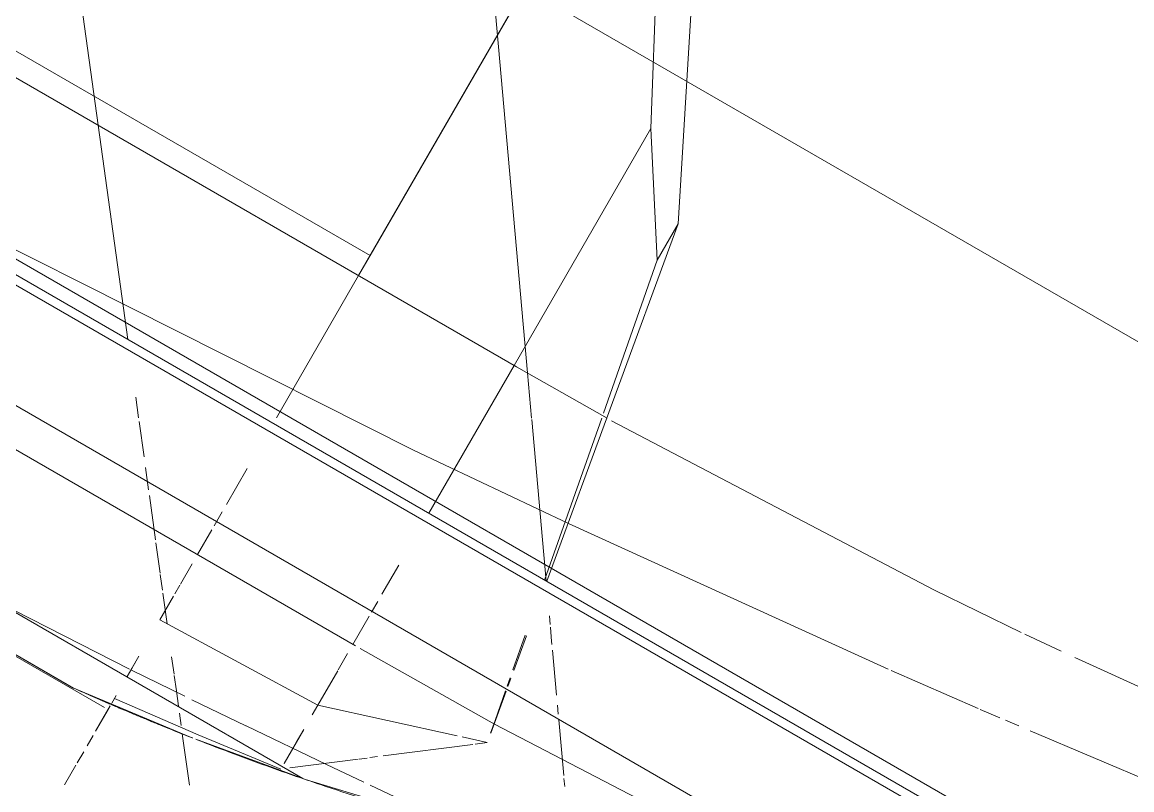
# Model space of a CAD drawing. Header units: inches. Extents: x 6664 to 8129, y 209 to 1287.
# Drawn here: x 7166.16 to 7172.91, y 528.64 to 533.31 of the extents above; entities that cross this region are included whole.
import ezdxf

# ---------------------------------------------------------------- set-up
doc = ezdxf.new("R2010")
doc.units = ezdxf.units.IN
doc.header["$MEASUREMENT"] = 0
doc.layers.add('I-FURN', color=30, linetype='Continuous', lineweight=9)

# ---------------------------------------------------------------- blocks, each defined once
blk = doc.blocks.new('Allsteel Seating Acuity Work-Conference Chair1 - Fully Adj_ Arms_ Mesh Back-8528734-11th FLOOR POWER _ SIGNAL')
at = {"layer": 'I-FURN', "lineweight": 13}
for p, q in [((2.5677, 0.9159), (2.5677, -3.258)), ((4.0932, -2.0147), (2.7873, 0.5947)), ((3.7524, -3.2555), (2.3105, -1.2053)), ((2.3105, -1.2053), (3.7524, -3.2555)), ((-7.1169, -1.2379), (7.3857, -1.2379)), ((2.5677, -3.1172), (2.5677, -1.3483)), ((4.0932, -2.2697), (3.6586, -1.5952)), ((3.6586, -3.258), (3.6586, -1.5952)), ((4.4867, -4.2956), (4.0932, -2.0147)), ((4.0932, -2.0147), (4.0932, -2.2697)), ((4.2743, -3.2386), (4.0932, -2.2697)), ((0.7402, -3.258), (0.2871, -2.6754)), ((0.2871, -2.6754), (0.7402, -3.258)), ((-2.5677, -3.1172), (2.5677, -3.1172)), ((2.5677, -3.258), (2.5677, -3.1172)), ((1.5469, -4.2956), (0.7402, -3.258)), ((0.7402, -3.258), (1.5469, -4.2956)), ((2.5677, -4.2573), (2.5677, -3.258)), ((2.5677, -3.258), (2.5677, -4.2573)), ((3.6586, -4.2956), (3.6586, -3.258)), ((3.9113, -3.4816), (3.7524, -3.2555)), ((3.7524, -3.2555), (3.9113, -3.4816)), ((4.4719, -4.2956), (4.28, -3.2688)), ((4.4838, -4.2956), (3.9166, -3.489)), ((3.9166, -3.489), (4.4838, -4.2956)), ((-8.421, -4.2125), (8.421, -4.2125)), ((8.0921, -4.2954), (-8.0921, -4.2954)), ((7.0092, -4.3503), (-7.0092, -4.3503)), ((4.6366, -4.5129), (4.6063, -4.4698)), ((4.6063, -4.4698), (4.6366, -4.5129)), ((1.8427, -4.6759), (1.7644, -4.5753)), ((1.7644, -4.5753), (1.8427, -4.6759)), ((4.6794, -4.5738), (4.6461, -4.5263)), ((4.6461, -4.5263), (4.6794, -4.5738)), ((4.7061, -4.6117), (4.6805, -4.5753)), ((4.6805, -4.5753), (4.7061, -4.6117)), ((2.5677, -4.8645), (2.5677, -4.6117)), ((2.5677, -4.6117), (2.5677, -4.8645)), ((4.5782, -4.8645), (4.5369, -4.6435)), ((4.5848, -4.8645), (4.5467, -4.6433)), ((4.8839, -4.8645), (4.726, -4.64)), ((4.726, -4.64), (4.8839, -4.8645)), ((1.9893, -4.8645), (1.8561, -4.6932)), ((1.8561, -4.6932), (1.9893, -4.8645)), ((3.6586, -4.8645), (3.6586, -4.6598)), ((2.1135, -5.0243), (2.0289, -4.9154)), ((2.0289, -4.9154), (2.1135, -5.0243)), ((2.5677, -5.014), (2.5677, -4.9154)), ((2.5677, -4.9154), (2.5677, -5.014)), ((3.6586, -4.9892), (3.6586, -4.9154)), ((4.5975, -4.9679), (4.5877, -4.9154)), ((4.6026, -4.9678), (4.5936, -4.9154)), ((4.951, -4.9599), (4.9197, -4.9154)), ((4.9197, -4.9154), (4.951, -4.9599)), ((-6.9826, -4.985), (6.9923, -4.985)), ((5.1659, -5.2655), (4.9714, -4.989)), ((4.9714, -4.989), (5.1659, -5.2655)), ((2.3011, -5.2655), (2.1343, -5.051)), ((2.1343, -5.051), (2.3011, -5.2655)), ((2.5677, -5.2162), (2.5677, -5.0415)), ((2.5677, -5.0415), (2.5677, -5.2162)), ((3.6586, -5.2162), (3.6586, -5.0177)), ((4.6381, -5.185), (4.603, -4.997)), ((4.654, -5.2655), (4.6077, -4.9969)), ((4.6532, -5.2655), (4.6381, -5.185)), ((2.4267, -5.427), (2.3131, -5.2809)), ((2.3131, -5.2809), (2.4267, -5.427)), ((2.5677, -5.4232), (2.5677, -5.2817)), ((2.5677, -5.2817), (2.5677, -5.4232)), ((3.6586, -5.3943), (3.6586, -5.2809)), ((4.5146, -5.3717), (4.6641, -5.3243)), ((4.6052, -5.3693), (4.6641, -5.3243)), ((5.205, -5.321), (5.1768, -5.2809)), ((5.1768, -5.2809), (5.205, -5.321)), ((3.6586, -5.6429), (4.486, -5.3807)), ((4.1571, -5.7113), (4.5938, -5.378)), ((2.4917, -5.5106), (2.4316, -5.4333)), ((2.4316, -5.4333), (2.4917, -5.5106)), ((2.5677, -5.4917), (2.5677, -5.4298)), ((2.5677, -5.4298), (2.5677, -5.4917)), ((3.6586, -5.6429), (3.6586, -5.4019)), ((2.6173, -5.6722), (2.5024, -5.5244)), ((2.5024, -5.5244), (2.6173, -5.6722)), ((2.5677, -5.6736), (2.5677, -5.5072)), ((2.5677, -5.5072), (2.5677, -5.6736)), ((2.5677, -5.6736), (3.6586, -5.6429)), ((3.6586, -5.6429), (3.6586, -5.7113)), ((3.6586, -5.7113), (3.6586, -5.6429)), ((4.0915, -5.7614), (4.1296, -5.7323)), ((5.0472, -5.7838), (3.8189, -6.0721)), ((4.0405, -5.8003), (4.078, -5.7717)), ((2.8071, -5.9162), (2.742, -5.8325)), ((2.742, -5.8325), (2.8071, -5.9162)), ((3.6586, -5.813), (3.6586, -6.0521)), ((3.6586, -5.9056), (3.6586, -5.813)), ((3.7017, -6.0589), (4.0344, -5.805)), ((2.5677, -6.0713), (2.5677, -5.9282)), ((2.5677, -5.9282), (2.5677, -6.0713)), ((2.5677, -6.0147), (2.5677, -5.9282)), ((2.5677, -5.9282), (2.5677, -6.0147)), ((2.8702, -5.9975), (2.8124, -5.9231)), ((2.8124, -5.9231), (2.8702, -5.9975)), ((3.6586, -6.0521), (3.6586, -5.9056)), ((2.9276, -6.0713), (2.8702, -5.9975)), ((2.8702, -5.9975), (2.9276, -6.0713)), ((2.5677, -6.0713), (2.5677, -6.0147)), ((2.5677, -6.0147), (2.5677, -6.0713)), ((-3.8032, -6.0751), (3.8032, -6.0751)), ((3.0008, -6.1654), (2.9545, -6.1058)), ((2.9545, -6.1058), (3.0008, -6.1654)), ((3.8032, -6.0751), (3.1202, -6.1933)), ((2.5677, -6.2582), (2.5677, -6.2046)), ((3.2257, -6.4546), (3.0322, -6.2058)), ((3.0322, -6.2058), (3.2257, -6.4546)), ((-2.5436, -6.304), (2.5436, -6.304)), ((-2.32, -6.2961), (2.32, -6.2961)), ((-2.3121, -6.2961), (2.3121, -6.2961)), ((2.5677, -6.4546), (2.5677, -6.2782)), ((2.5677, -6.4546), (2.5677, -6.304)), ((2.5677, -6.5593), (2.5677, -6.4847)), ((2.5677, -6.5593), (2.5677, -6.4847)), ((2.5677, -6.6781), (2.5677, -6.6)), ((2.5677, -6.6781), (2.5677, -6.6)), ((2.5677, -6.8317), (2.5677, -6.6943)), ((2.5677, -6.8317), (2.5677, -6.6943))]:
    blk.add_line(p, q, dxfattribs=at)
at = {"layer": 'I-FURN'}
for p, q in [((7.4983, -3.0925), (8.3916, -3.0048)), ((7.1642, -3.1204), (7.4073, -3.1003)), ((-3.6764, -3.258), (3.6764, -3.258)), ((3.6764, -3.258), (4.309, -3.2534)), ((8.3745, -3.503), (7.485, -3.6135)), ((7.2868, -3.6369), (7.1579, -3.6519)), ((7.4111, -3.6223), (7.324, -3.6325)), ((7.144, -3.6535), (6.5708, -3.7178)), ((6.5509, -3.7199), (4.4256, -3.9261)), ((3.6764, -5.2162), (-3.6764, -5.2162)), ((4.6464, -5.2055), (3.7101, -5.2161)), ((4.1774, -5.9052), (4.7528, -5.8558)), ((3.3439, -5.9705), (3.8846, -5.929)), ((3.8846, -5.929), (4.1349, -5.9087)), ((2.5712, -6.0245), (2.9305, -6.0002)), ((2.9794, -5.9968), (3.3424, -5.9707)), ((0.1005, -6.155), (2.5581, -6.0254))]:
    blk.add_line(p, q, dxfattribs=at)
at = {"layer": 'I-FURN', "lineweight": 13, "flags": 128}
for points in [[(3.6586, -1.5952), (3.2259, -0.7756), (2.7873, 0.0605)], [(2.5677, -6.2261), (3.1176, -6.1624), (3.6586, -6.0919)], [(3.0959, -6.197), (3.0602, -6.2023), (2.3121, -6.2961)]]:
    blk.add_lwpolyline(points, dxfattribs=at)
at = {"layer": 'I-FURN', "flags": 128}
for points in [[(4.3407, -3.2529), (6.5508, -3.1648), (7.1395, -3.1223)], [(4.4256, -3.9261), (3.3869, -4.0092), (0.1657, -4.1942)], [(6.9935, -5.0918), (6.5508, -5.1229), (4.6464, -5.2055)]]:
    blk.add_lwpolyline(points, dxfattribs=at)
at = {"layer": 'I-FURN', "lineweight": 13}
for centre, radius, start, end in [((11.049, -3.1641), 2.7152, 181.96956, 266.84368), ((0, 10.3529), 19.7214, 241.76295, 298.23705), ((0.0519, 13.0915), 23.2445, 247.12741, 291.75574)]:
    blk.add_arc(centre, radius, start, end, dxfattribs=at)
for points, knots in [([(3.1281, -6.1921), (3.209, -6.1798), (3.3805, -6.1524), (3.5977, -6.1142), (3.7786, -6.0801), (3.9589, -6.0446), (4.0927, -6.0165), (4.1813, -5.9971)], [0.4438752, 0.4438752, 0.4438752, 0.4438752, 0.5714286, 0.7142857, 0.7857143, 0.8571429, 1, 1, 1, 1]), ([(2.32, -6.2953), (2.356, -6.2916), (2.4129, -6.2855), (2.4824, -6.2778), (2.5245, -6.2729), (2.5564, -6.2692), (2.589, -6.2654), (2.6333, -6.26), (2.69, -6.253), (2.7474, -6.2457), (2.7931, -6.2397), (2.8272, -6.2352), (2.8611, -6.2306), (2.9063, -6.2244), (2.9847, -6.2135), (3.0518, -6.2036), (3.0962, -6.197)], [0.0048199, 0.0048199, 0.0048199, 0.0048199, 0.0714286, 0.1071429, 0.125, 0.1428571, 0.1607143, 0.1785714, 0.2142857, 0.25, 0.2678571, 0.2857143, 0.3035714, 0.3214286, 0.3571429, 0.4270938, 0.4270938, 0.4270938, 0.4270938]), ([(0, -7.0434), (0.5508, -7.0575), (1.6516, -7.0664), (3.3027, -7.0218), (4.5581, -6.9452), (5.2619, -6.8885), (5.4202, -6.8751)], [0, 0, 0, 0, 0.25, 0.5, 0.75, 0.8226168, 0.8226168, 0.8226168, 0.8226168]), ([(6.6096, -8.1186), (6.1508, -8.2705), (5.2218, -8.55), (3.7863, -8.8651), (2.3298, -9.0775), (0.7376, -9.1929), (-0.9818, -9.1772), (-2.5102, -9.0252), (-3.7178, -8.8206), (-4.9155, -8.5643), (-5.7898, -8.3085), (-6.3633, -8.1186)], [0, 0, 0, 0, 0.111111, 0.222222, 0.333333, 0.444444, 0.583333, 0.722222, 0.791667, 0.861111, 1, 1, 1, 1])]:
    blk.add_open_spline(points, degree=3, knots=knots, dxfattribs=at)
for points in [[(3.0962, -6.197), (3.0971, -6.1968), (3.098, -6.1967), (3.099, -6.1965)], [(2.3121, -6.2961), (2.3147, -6.2958), (2.3173, -6.2955), (2.32, -6.2953)]]:
    blk.add_open_spline(points, degree=3, dxfattribs=at)

msp = doc.modelspace()

# ---------------------------------------------------------------- block references
at = {"layer": 'I-FURN', "rotation": 329.9998874387214}
msp.add_blockref('Allsteel Seating Acuity Work-Conference Chair1 - Fully Adj_ Arms_ Mesh Back-8528734-11th FLOOR POWER _ SIGNAL', (7167.6122, 535.8703), dxfattribs=at)

doc.saveas('drawing.dxf')
